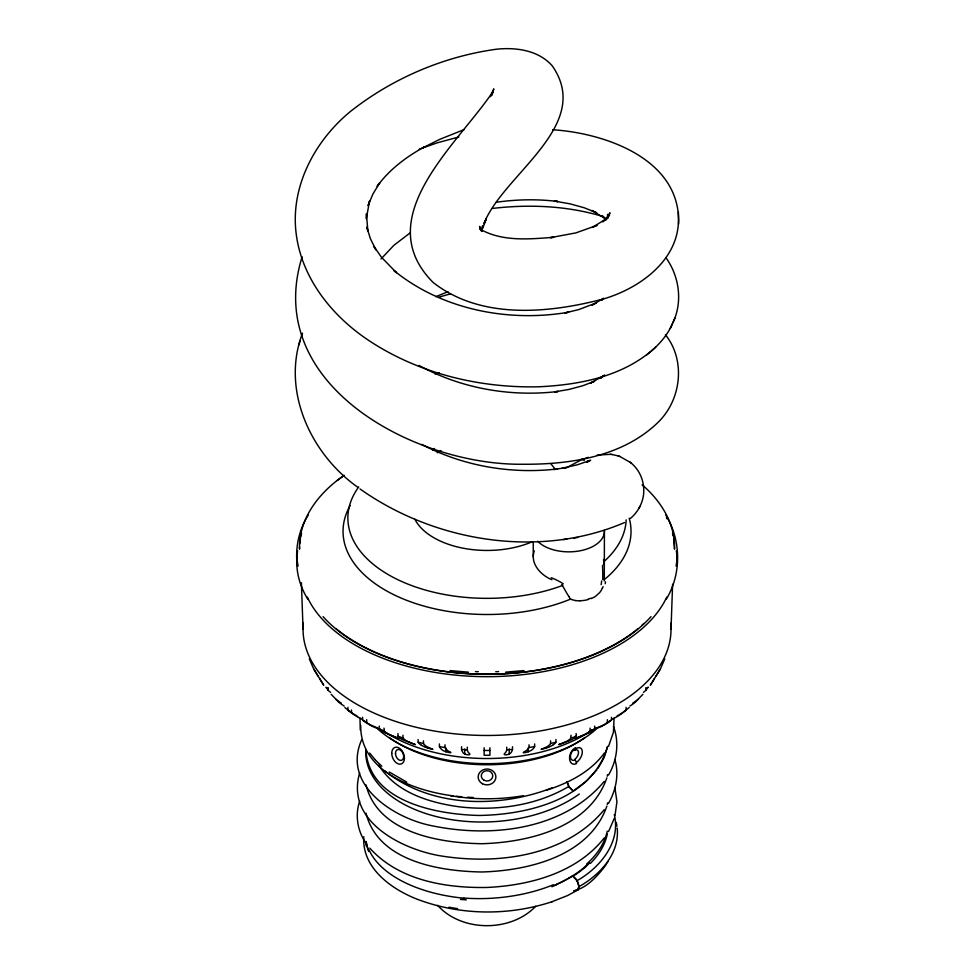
<?xml version="1.0" encoding="UTF-8"?>
<svg xmlns="http://www.w3.org/2000/svg" width="974" height="974" viewBox="0 0 974 974"><rect width="100%" height="100%" fill="white"/><g stroke="black" fill="none" stroke-linecap="round" stroke-linejoin="round"><path stroke-width="1.46" d="M604.294 580.869L604.416 531.305M299.566 546.816L299.529 549.141C298.482 518.241 319.874 491.773 344.285 475.288L337.199 480.523M551.917 579.725C540.887 575.305 529.771 563.508 534.3 550.858M574.173 890.845L577.899 889.98L578.873 886.036L577.107 880.654L572.773 876.089L575.853 878.828L578.215 883.053L578.885 886.997L577.899 889.98L567.72 895.483L551.613 901.863M671.013 629.253L672.608 584.23M365.883 749.517C368.574 802.174 437.277 814.495 479.098 815.457C527.677 814.739 592.509 799.411 607.569 746.352M359.99 718.349L360.27 730.05M297.021 557.006C295.694 571.848 300.102 586.835 307.918 599.4M363.801 836.703C361.634 867.992 391.694 889.457 417.749 899.416C460.519 915.572 508.952 915.95 552.27 901.656M297.569 550.59L296.766 560.074C295.901 544.332 299.773 528.419 308.234 515.076M360.721 725.265C359.844 771.883 415.119 790.998 453.409 795.916M299.748 543.833L300.43 538.525M678.488 218.59C679.134 259.973 640.149 287.963 604.148 298.774C548.739 313.409 481.046 319.91 433.15 282.484C368.708 217.738 457.817 144.322 493.209 91.252L490.324 96.682L493.806 88.853L492.844 92.615M492.199 95.123L492.661 92.299M481.704 231.386L482.605 225.846L481.643 231.069L486.343 218.821L483.944 223.582C503.473 173.908 593.848 125.403 552.221 65.806C538.391 50.149 515.879 47.105 496.156 49.26C443.426 56.553 392.449 78.383 350.628 111.316C314.675 140.719 289.911 187.105 296.266 234.381C301.952 278.247 331.501 315.235 367.295 339.476C417.359 373.188 478.697 388.188 538.671 386.788C577.935 384.937 619.683 377.206 650.717 351.456M607.252 776.241L607.569 774.622M607.252 804.512L607.569 802.893M607.886 217.726L608.409 215.181L607.63 217.579M301.636 335.933L302.476 333.169C280.914 389.71 310.256 453.421 357.446 487.012M300.71 537.21L301.563 533.253M607.435 747.082L604.026 757.833L598.109 768.194M614.971 815.652L616.944 801.846L614.971 788.039M359.686 772.93C344.979 821.995 404.1 850.679 443.462 856.316C499.394 864.729 566.186 855.659 604.221 809.698M359.686 801.2C354.901 814.958 357.446 830.542 365.518 842.547M606.875 777.849C589.587 827.608 528.894 842.376 481.74 843.715C439.761 843.021 377.863 833.16 366.029 784.934M606.875 806.119C589.587 855.878 528.894 870.646 481.74 871.986C439.761 871.292 377.863 861.43 366.029 813.205M672.924 322.613C682.944 301.818 679.243 276.178 665.936 257.684M298.872 344.991L300.162 340.778M302.123 256.783C262.164 384.986 415.277 465.535 522.6 464.245C569.814 464.61 621.85 456.903 657.365 423.008C681.203 400.606 686.183 360.77 665.437 334.715M614.375 818.197L608.543 831.553M603.101 586.628L602.504 588.089M361.646 739.887C341.302 785.458 395.115 819.122 433.199 825.989C491.858 837.957 563.617 829.872 604.221 781.428M608.58 746.291L613.437 732.192L614.07 718.349M656.159 675.822L660.433 668.87L664.755 658.911M646.639 354.926C657.353 346.549 667.141 336.237 672.486 323.563M670.282 328.457L675.14 317.658M607.776 217.579L609.967 212.782L605.682 219.954L609.614 214.901L602.699 221.841L607.362 218.139L592.423 227.368L597.074 225.311L575.938 232.883L550.493 237.644L553.658 237.303C529.247 239.154 501.89 241.844 479.926 229.036L481.68 230.862L480.572 229.438M630.458 518.387C639.942 510.534 645.397 497.69 643.364 485.417M608.543 775.012C617.078 760.451 619.513 742.164 613.401 726.251M608.543 803.282C615.982 790.291 619.196 774.367 614.971 759.769M639.151 507.844L639.955 506.334M607.082 863.049L608.056 861.308M666.143 599.4C681.63 574.295 681.313 540.12 665.826 515.076M654.443 678.537L650.315 685.246L660.433 668.87M606.023 864.778C598.06 875.48 587.091 888.02 573.893 890.747M648.051 687.23L645.896 690.237M596.879 769.862L586.494 781.026L573.187 791.01L569.047 786.87L566.953 781.525M380.992 258.987L393.898 245.302L410.249 232.798M604.379 753.072C590.329 772.102 568.317 783.266 546.207 790.267M535.712 906.258C510.973 932.349 461.725 932.24 437.606 905.345M604.221 837.957C576.608 872.972 529.783 885.427 487.037 887.46C445.605 888.191 398.877 880.435 369.84 848.171M506.748 747.131L506.748 749.834A81.889 8.729 85.7 0 1 505.603 752.561C500.648 756.067 510.023 755.325 511.35 752.171A81.889 8.729 85.7 0 0 512.494 749.456M642.901 694.304L635.486 701.95M589.477 863.049L586.165 866.117M603.21 298.835L601.469 300.321L603.515 298.592M651.557 350.713L655.745 347.158M614.07 718.191L615.605 717.424A81.889 53.046 53 0 0 622.63 712.749L629.192 707.538M526.751 750.406C517.243 754.972 529.746 752.05 532.352 749.542A81.889 17.301 81.2 0 0 534.641 746.693L534.629 743.929M604.148 375.404L600.434 378.338L604.598 375.1M626.112 707.355L626.112 710.046L624.346 711.397M603.624 298.251L592.058 305.106L596.344 302.902L578.568 309.635L564.944 312.922L568.694 312.204C508.379 322.564 441.989 309.659 393.959 270.565L396.479 272.696L381.589 257.416L373.906 246.422L375.964 249.904L370.376 238.654L366.784 227.064L367.892 231.349L366.419 213.805L366.321 218.578L369.536 201.07L368.075 205.648L372.896 194.045L379.726 182.844L377.157 186.363C389.381 169.427 406.499 156.704 424.676 146.757L422.679 147.878L439.639 139.392L464.135 129.591M586.823 462.248L588.88 460.921M587.127 462.041L589.075 460.812M566.405 467.849L580.979 460.008M603.527 375.806L590.329 383.184L594.627 381.236L582.781 385.741L569.291 389.357L554.827 391.865L558.175 391.463C510.656 397.161 461.043 388.541 419.003 365.408M587.48 461.798L589.44 460.605M577.107 880.654C599.862 867.761 621.108 842.413 614.277 814.629M611.465 717.327L611.465 720.017L607.374 722.379A81.889 47.276 60 0 1 601.128 726.567L593.811 729.745M552.575 745.341L549.178 746.948M573.187 791.01L568.804 786.481C536.345 805.656 497.13 811.025 460.045 806.922C429.802 802.856 395.797 792.666 378.801 765.235M578.897 886.693C599.801 875.042 619.89 853.748 617.187 828.083M591.717 730.317L594.7 728.796L594.7 726.105M590.573 730.975L589.927 731.34L590.634 731.036M589.282 460.739L587.979 461.457L590.682 460.239L577.46 464.756L562.095 468.238L565.979 467.666L553.962 469.468L557.493 468.944C511.228 474.387 463.113 466.156 421.815 444.412M624.529 522.551C539.279 559.1 434.769 541.97 360.015 488.948M437.241 452.715L441.088 450.706M589.343 732.582L584.242 734.749M617.979 715.354L617.212 715.72M613.681 718.374L612.122 719.104M556.848 884.599L551.905 886.73M435.792 296.668L448.003 291.713M592.119 729.976L590.098 730.841L590.098 728.138M591.242 598.584L593.994 597.22A32.105 24.046 23.1 0 0 595.698 596.185L599.387 592.849A32.422 24.618 26.1 0 0 601.043 590.707L601.226 590.402A34.419 26.018 34.3 0 0 602.285 587.979M435.268 374.308L439.311 372.616M601.445 725.971L605.244 724.242A81.889 47.276 60 0 0 611.502 720.066M595.431 728.382L596.125 728.089M551.929 787.942C498.518 808.457 431.056 807.896 384.852 770.933M601.092 726.105L596.478 727.943M591.681 730.597L593.093 730.025M543.833 748.227L547.23 746.62A81.889 25.592 76.6 0 0 550.614 743.564M543.443 748.385L541.154 749.371L546.207 748.166M548.788 747.107L546.28 748.142M419.27 149.156L437.35 142.801L458.888 136.957M579.64 736.782L584.741 734.615A81.889 40.701 66.1 0 0 590.134 730.89M562.473 743.138L566.661 741.336A81.889 33.433 71.6 0 0 571.093 737.975M583.937 734.859L575.086 738.56L579.335 736.904M567.489 741.47L571.677 739.656A81.889 33.433 71.6 0 0 576.109 736.295M561.474 743.515L558.735 744.611L566.491 741.847M581.758 459.691L588.369 457.305M439.25 297.046L450.512 293.844M555.789 742.261L550.59 743.503L550.59 740.8M534.629 746.632L529.028 747.496A81.889 17.301 81.2 0 1 526.751 750.357M597.184 455.065L610.661 454.322M573.796 538.05L577.679 537.478M563.264 539.645L566.783 539.121M523.476 795.697C499.406 799.788 474.667 799.788 450.585 795.697M496.119 202.288C516.573 199.353 537.417 198.94 557.932 201.508L554.376 201.107L569.985 203.834L584.217 207.766L596.806 212.819L591.912 210.494L606.498 219.479L601.969 215.644L605.633 218.919M492.442 208.436C529.284 204.126 567.306 205.709 602.955 216.508M523.988 670.599L505.603 672.17M506.748 749.834L512.494 749.396L512.494 746.705M489.922 750.467L484.139 750.467M579.847 600.873L575.719 600.617M473.169 797.487L467.496 797.231M461.566 749.456A81.889 8.729 -85.7 0 0 462.723 752.135C463.575 755.069 473.571 756.177 468.457 752.61A81.889 8.729 -85.7 0 1 467.301 749.895L461.566 749.396L461.566 746.705M466.303 899.866L460.459 899.416M468.457 672.17L450.073 670.599M461.834 796.817L456.209 796.257M552.648 129.737C605.621 133.121 681.191 159.395 678.561 224.215M611.83 454.468L618.478 455.966M610.284 454.274L612.244 454.505M447.309 750.357A81.889 17.301 -81.2 0 1 445.021 747.557L439.432 746.632L439.432 743.929M439.42 746.693A81.889 17.301 -81.2 0 0 441.721 749.493C442.659 751.514 454.821 754.083 449.732 751.867M427.915 748.178L432.906 749.371L430.618 748.385M427.854 748.166L425.273 747.107M418.272 742.261L423.471 743.503L423.471 740.8M397.952 736.295A81.889 33.433 -71.6 0 0 402.396 739.619L415.326 744.611L407.4 741.336A81.889 33.433 -71.6 0 1 402.968 737.975L397.976 736.247L397.976 733.544M619.501 456.307L630.373 462.419M618.113 455.832L619.89 456.441M390.136 734.859L398.975 738.56L394.726 736.904M571.701 599.57L570.557 599.12A143.994 83.131 0 0 1 401.702 598.304A143.994 83.131 0 0 1 350.165 505.518M389.515 734.627L384.73 732.582M394.117 736.673L389.32 734.615A81.889 40.701 -66.1 0 1 383.926 730.89M380.262 729.745L372.908 726.604A81.889 47.276 -60 0 1 366.65 722.428L362.596 720.017L362.596 717.327M380.968 730.025L382.38 730.597M377.583 727.943L368.817 724.242M430.24 748.227L426.831 746.62A81.889 25.592 -76.6 0 1 423.447 743.564M424.883 746.948L421.486 745.341M570.484 599.095L568.828 596.575M383.427 731.036L384.133 731.34M361.938 719.104L360.38 718.374M379.361 726.105C377.194 729.063 386.106 733.008 383.963 728.138M356.849 715.72L356.082 715.354M359.99 718.191L358.456 717.424M449.611 751.794L447.309 750.406M406.779 782.134L389.247 772.005M562.266 585.24L567.197 593.897A125.67 96.645 -76.3 0 0 568.913 596.49M562.57 585.423L562.607 585.447A139.172 80.355 0 0 1 397.672 579.615A139.172 80.355 0 0 1 358.736 486.878M561.56 584.802L562.083 585.118M358.481 717.388A81.889 53.046 -53 0 1 351.431 712.749L347.949 710.046L347.949 707.355M344.869 707.538L349.569 711.397M631.103 463.027C637.994 468.64 642.45 477.041 643.424 485.868M630.068 462.163L631.408 463.283M642.134 484.845C660.896 500.733 675.408 523.842 674.532 549.141L673.631 538.525M375.465 760.097L381.845 766.246M338.587 701.95L331.16 694.304M464.72 754.229L464.793 748.909M550.943 463.782L555.387 469.48M369.682 753.072L375.014 759.574M328.165 690.237L326.01 687.23A81.889 61.776 -35.7 0 0 327.885 688.874M309.318 658.911L313.628 668.87L323.745 685.246L319.618 678.537M313.628 668.87L317.901 675.822M568.804 786.481L567.014 781.866M666.459 517.718L666.947 518.74M481.497 231.155L479.549 226.382L480.876 229.864M368.72 851.532L367.563 848.378M616.213 822.409L616.944 826.183M672.51 533.253L673.071 535.895M603.563 560.013L604.087 564.944M301.404 582.732L303.048 629.253M607.679 218.103L607.63 214.341L607.666 217.945M678.403 212.308L678.464 217.945M645.835 687.632L645.835 690.322A81.889 61.776 35.7 0 1 643.461 692.344M607.374 719.689L607.374 722.379M576.084 733.544C578.288 736.746 568.877 739.887 571.068 735.224M555.947 739.522L555.947 742.225A81.889 25.592 76.6 0 1 552.562 745.305M533.253 541.775L533.253 556.751M529.028 744.806L529.028 747.496M528.237 747.849L528.237 751.904M509.268 748.909L509.268 754.302M489.922 747.776L489.922 755.252L487.037 755.276L484.139 755.252L484.139 747.776M467.313 747.131L467.313 749.834M445.824 747.849L445.824 751.904M445.033 744.806L445.033 747.496M418.114 739.522L418.114 742.225A81.889 25.592 -76.6 0 0 421.498 745.305M402.993 735.224L402.993 737.915M366.687 719.689L366.687 722.379M351.48 709.997L351.48 712.7M328.226 687.632L328.226 690.322M368.379 849.925A121.519 65.648 0.5 0 1 366.139 841.463M463.892 898.211A121.507 65.684 -0.7 0 1 369.036 849.827M553.305 884.757A121.519 69.3 -3.1 0 1 463.916 898.052M587.59 864.498A121.507 73.33 -2.3 0 1 572.493 875.918A121.507 72.66 -2.7 0 1 554.133 885.451M572.554 875.955A120.995 72.453 -2.6 0 1 556.641 884.416M586.385 866.203A121.007 73.391 -1.9 0 1 572.992 876.21M607.24 831.139A121.519 73.89 -1.8 0 1 586.604 864.096M367.746 848.366A121.604 65.696 0.5 0 1 366.187 841.999M457.573 908.632A121.251 70.006 0 0 1 448.99 907.196M366.127 845.87A121.251 70.006 0 0 1 365.944 844.154M607.313 834.012A121.458 74.499 0.5 0 1 590.39 863.39M579.287 794.005A121.482 73.172 -2.4 0 1 443.292 818.16A121.482 73.172 -2.4 0 1 365.786 749.724M643.899 623.47A184.098 106.288 0 0 1 641.903 625.296M637.714 628.9A184.098 106.288 0 0 1 336.347 628.9M650.985 616.639A184.463 106.495 0 0 1 487.037 674.337A184.463 106.495 0 0 1 323.076 616.639M584.936 737.452A125.013 72.173 0 0 1 389.125 737.452M595.881 729.356A129.396 74.706 0 0 1 378.18 729.356M589.014 732.046A136.348 78.724 0 0 1 385.047 732.046M670.721 623.177A183.989 106.227 0 0 1 487.037 735.467A183.989 106.227 0 0 1 303.352 623.177M666.8 597.038A186.107 107.444 0 0 1 487.037 676.674A186.107 107.444 0 0 1 307.26 597.038M498.603 671.61A182.442 105.326 0 0 1 495.717 671.707M478.344 671.707A182.442 105.326 0 0 1 475.458 671.61M532.121 541.788A75.242 43.44 0 0 1 414.839 519.239M575.585 748.239A3.299 1.911 60 0 1 574.21 750.077M574.806 760.073A5.747 3.774 -68.2 0 1 570.447 756.859A5.747 3.774 -68.2 0 1 574.197 749.761M574.234 750.491A5.747 3.251 -59 0 1 578.483 752.245A5.747 3.251 -59 0 1 574.757 759.355M576.498 763.604A8.851 5.832 -68.3 0 1 569.559 758.734A8.851 5.832 -68.3 0 1 575.561 747.703M575.622 748.848A8.851 5.004 -58.8 0 1 582.33 751.404A8.851 5.004 -58.8 0 1 576.425 762.447M574.794 759.805A3.299 1.911 60 0 1 576.462 763.166M330.6 692.344A81.889 61.776 -35.7 0 1 328.177 690.371M344.187 706.04A81.889 57.904 -45 0 1 338.538 701.998M341.29 703.143A81.889 57.904 -45 0 1 335.64 699.101M354.962 714.733A81.889 53.046 -53 0 1 347.913 710.095M368.842 724.206A81.889 47.276 -60 0 1 362.559 720.066M384.742 732.545A81.889 40.701 -66.1 0 1 379.336 728.856M594.724 728.856A81.889 40.701 66.1 0 1 589.319 732.545M626.148 710.095A81.889 53.046 53 0 1 619.111 714.733M638.42 699.101A81.889 57.904 45 0 1 632.771 703.143M635.523 701.998A81.889 57.904 45 0 1 629.874 706.04M648.1 687.279A81.889 61.776 35.7 0 1 646.176 688.874M604.379 530.428A35.588 20.539 0 0 1 578.446 551.089A35.588 20.539 0 0 1 537.672 541.227M434.55 448.49A35.588 20.539 0 0 1 432.553 450.012M629.204 518.168A143.994 83.131 0 0 1 604.379 579.518M602.48 565.37A132.099 89.194 -82.7 0 1 602.772 579.7M626.172 519.873A139.172 80.355 0 0 1 603.868 561.669M581.758 459.144A139.172 80.355 0 0 1 584.23 460.507M605.511 581.795A22.146 12.796 72.9 0 1 605.183 583.682M601.603 580.991A25.032 13.599 74.6 0 1 601.128 584.704M603.551 559.393A22.012 13.015 -83.1 0 1 603.673 559.928M590.95 598.194A32.556 24.618 24.5 0 1 587.979 599.168M588.199 599.546A33.627 25.531 25.4 0 1 579.798 600.739M575.731 600.581A22.207 20.941 87 0 1 571.75 599.448M551.223 577.716A23.047 8.23 28.3 0 1 563.289 583.828M677.295 555.411L676.382 566.174L677.295 555.411M297.691 566.174L296.766 555.411L297.691 566.174M677.04 557.006L676.492 550.59L677.295 560.074L677.04 557.006M395.468 753.365A5.747 3.786 68.1 0 0 401.641 760.304A5.747 3.786 68.1 0 0 401.629 751.137A5.747 3.786 68.1 0 0 395.468 753.365M391.743 753.352A8.863 5.844 68.2 0 0 401.312 763.933A8.863 5.844 68.2 0 0 401.203 749.761A8.863 5.844 68.2 0 0 391.743 753.352M484.102 780.284A5.747 5.138 -0.1 0 0 492.783 775.901A5.747 5.138 -0.1 0 0 484.212 771.371A5.747 5.138 -0.1 0 0 484.102 780.284M482.52 783.778A8.863 7.926 -0.1 0 0 495.888 777.033A8.863 7.926 -0.1 0 0 482.678 770.044A8.863 7.926 -0.1 0 0 482.52 783.778"/></g></svg>
